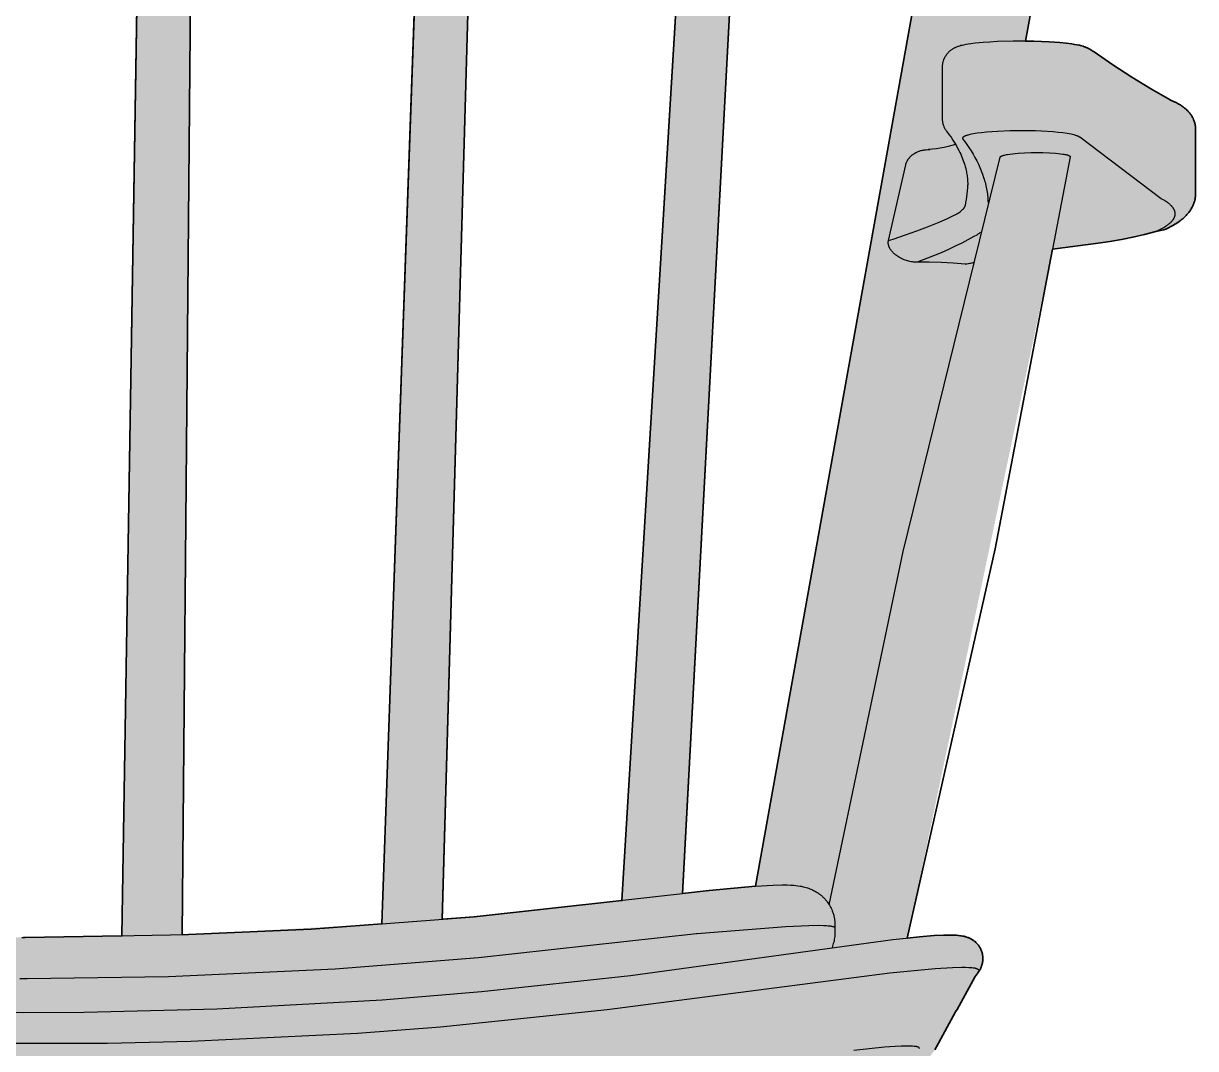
# Model space of a CAD drawing. Header units: millimetres. Extents: x 0 to 1796, y -889 to 872.
# Drawn here: x 407 to 694.9, y 435.8 to 687.4 of the extents above; entities that cross this region are included whole.
import ezdxf

# ---------------------------------------------------------------- set-up
doc = ezdxf.new("R2010")
doc.units = ezdxf.units.MM
doc.layers.add('Blocks', color=7, linetype='Continuous')
doc.layers.add('Blocks$Fill', color=7, linetype='Continuous', true_color=0xffffff)
doc.layers.add('Blocks$Inner', color=7, linetype='Continuous', lineweight=25, true_color=0x007f00)
doc.layers.add('Blocks$Outline', color=7, linetype='Continuous', lineweight=35, true_color=0xff3f3f)

# ---------------------------------------------------------------- blocks, each defined once
blk = doc.blocks.new('J-Series 42 Dining Chair Front')
at = {"layer": 'Blocks$Fill'}
h = blk.add_hatch(color=256, dxfattribs=at)
h.paths.add_polyline_path([(160.93, 683.06), (155.11, 682.9), (152.51, 682.73), (150.96, 682.58), (149.54, 682.4), (148.89, 682.3), (148.28, 682.19), (147.68, 682.07), (147.39, 682), (147.09, 681.92), (146.79, 681.83), (146.49, 681.73), (146.33, 681.68), (146.16, 681.62), (145.99, 681.55), (145.82, 681.47), (145.63, 681.38), (145.42, 681.28), (145.32, 681.22), (145.21, 681.16), (144.38, 680.66), (144.06, 680.45), (134.77, 674.23), (130, 671.32), (125.39, 668.67), (125.31, 668.64), (124.74, 668.4), (124.19, 668.14), (123.92, 668.01), (123.66, 667.87), (123.39, 667.73), (123.13, 667.58), (122.87, 667.42), (122.61, 667.25), (122.41, 667.12), (122.25, 667), (122.09, 666.89), (121.83, 666.68), (121.71, 666.58), (121.58, 666.47), (121.38, 666.29), (121.27, 666.19), (121.17, 666.09), (121.07, 665.98), (120.97, 665.88), (120.85, 665.75), (120.73, 665.61), (120.65, 665.51), (120.57, 665.41), (120.45, 665.25), (120.33, 665.08), (120.21, 664.91), (120.1, 664.73), (119.99, 664.54), (119.88, 664.35), (119.78, 664.15), (119.73, 664.04), (119.69, 663.94), (119.63, 663.79), (119.57, 663.65), (119.51, 663.5), (119.46, 663.34), (119.41, 663.19), (119.37, 663.03), (119.33, 662.87), (119.29, 662.71), (119.26, 662.54), (119.23, 662.37), (119.21, 662.21), (119.19, 662.04), (119.17, 661.88), (119.16, 661.73), (119.16, 661.57), (119.16, 661.42), (119.16, 645.5), (119.17, 645.32), (119.18, 645.16), (119.19, 645.02), (119.2, 644.88), (119.22, 644.73), (119.24, 644.58), (119.27, 644.44), (119.3, 644.29), (119.32, 644.15), (119.38, 643.93), (119.42, 643.76), (119.47, 643.6), (119.51, 643.46), (119.56, 643.33), (119.6, 643.2), (119.65, 643.07), (119.71, 642.93), (119.76, 642.81), (119.82, 642.68), (119.88, 642.54), (119.99, 642.31), (120.11, 642.1), (120.24, 641.87), (120.38, 641.66), (120.52, 641.45), (120.66, 641.25), (120.81, 641.05), (120.96, 640.86), (121.11, 640.68), (121.27, 640.5), (121.42, 640.33), (121.55, 640.2), (121.69, 640.06), (121.87, 639.89), (122.05, 639.72), (122.23, 639.56), (122.42, 639.41), (122.67, 639.2), (122.94, 639), (123.2, 638.8), (123.47, 638.61), (123.66, 638.49), (124.03, 638.25), (124.22, 638.13), (124.6, 637.91), (125.19, 637.58), (125.8, 637.26), (126.44, 636.96), (126.92, 636.74), (128.92, 636.36), (134.54, 634.95), (137.37, 634.37), (140.22, 633.88), (143.09, 633.47), (154.29, 632.03), (189.97, 462.94), (183.36, 463.54), (181.03, 463.65), (179.66, 463.67), (179.03, 463.67), (178.43, 463.65), (177.84, 463.62), (177.46, 463.59), (177.26, 463.57), (176.88, 463.52), (176.68, 463.49), (176.38, 463.44), (176.22, 463.41), (176.06, 463.37), (175.9, 463.34), (175.73, 463.29), (175.55, 463.24), (175.37, 463.18), (175.17, 463.11), (175.01, 463.05), (174.85, 462.99), (174.7, 462.93), (174.55, 462.85), (174.44, 462.8), (174.33, 462.74), (174.21, 462.68), (174.1, 462.61), (173.98, 462.54), (173.86, 462.46), (173.72, 462.36), (173.61, 462.29), (173.53, 462.23), (173.45, 462.16), (173.37, 462.1), (173.22, 461.97), (173.09, 461.85), (172.96, 461.72), (172.86, 461.62), (172.77, 461.51), (172.67, 461.4), (172.58, 461.29), (172.48, 461.17), (172.39, 461.04), (172.3, 460.91), (172.22, 460.78), (172.14, 460.65), (172.06, 460.51), (171.99, 460.38), (171.92, 460.24), (171.86, 460.1), (171.8, 459.96), (171.74, 459.81), (171.69, 459.67), (171.65, 459.55), (171.6, 459.38), (171.56, 459.22), (171.52, 459.05), (171.49, 458.93), (171.47, 458.81), (171.45, 458.69), (171.44, 458.56), (171.42, 458.38), (171.41, 458.2), (171.4, 458.07), (171.4, 457.93), (171.4, 457.8), (171.4, 457.67), (171.41, 457.5), (171.43, 457.34), (171.44, 457.27), (171.45, 457.14), (171.47, 457.02), (171.49, 456.9), (171.52, 456.78), (171.55, 456.64), (171.58, 456.51), (171.61, 456.39), (171.65, 456.28), (171.7, 456.11), (171.75, 455.98), (171.79, 455.87), (171.83, 455.76), (171.88, 455.65), (171.93, 455.54), (172.01, 455.37), (172.09, 455.22), (172.14, 455.11), (172.2, 455.01), (172.29, 454.86), (172.37, 454.73), (172.45, 454.61), (172.62, 454.37), (172.71, 454.23), (172.78, 454.14), (173.26, 453.53), (177.71, 445.41), (178.1, 444.8), (182.81, 436.23), (183.22, 435.51), (183.43, 435.16), (183.55, 434.98), (183.61, 434.9), (198.06, 415.72), (198.16, 415.59), (198.27, 415.47), (198.38, 415.35), (198.49, 415.23), (198.61, 415.12), (198.73, 415.01), (198.85, 414.91), (198.98, 414.81), (199.11, 414.72), (199.24, 414.63), (199.38, 414.54), (199.78, 414.31), (200.08, 414.15), (200.4, 413.99), (200.75, 413.83), (201.13, 413.66), (201.53, 413.48), (202.42, 413.13), (203.41, 412.76), (204.5, 412.38), (206.95, 411.58), (212, 410.12), (157.11, 0), (216.31, 0), (235.21, 147.46), (407.02, 144.7), (578.83, 147.46), (597.73, 0), (656.94, 0), (631.07, 215.73), (602.04, 410.12), (609.54, 412.38), (610.63, 412.76), (611.62, 413.13), (612.51, 413.48), (612.92, 413.66), (613.3, 413.83), (613.65, 413.99), (613.97, 414.15), (614.26, 414.31), (614.66, 414.54), (614.8, 414.63), (614.93, 414.72), (615.06, 414.81), (615.19, 414.91), (615.32, 415.01), (615.44, 415.12), (615.55, 415.23), (615.67, 415.35), (615.78, 415.47), (615.88, 415.59), (615.98, 415.72), (630.36, 434.81), (630.49, 434.98), (630.61, 435.16), (630.82, 435.51), (631.24, 436.23), (635.94, 444.8), (636.33, 445.41), (640.78, 453.53), (641.33, 454.23), (641.39, 454.33), (641.42, 454.37), (641.59, 454.61), (641.67, 454.73), (641.75, 454.86), (641.84, 455.01), (641.9, 455.11), (641.96, 455.22), (642.04, 455.37), (642.12, 455.54), (642.16, 455.65), (642.21, 455.76), (642.25, 455.87), (642.3, 455.98), (642.34, 456.11), (642.4, 456.28), (642.43, 456.39), (642.46, 456.51), (642.49, 456.64), (642.53, 456.78), (642.55, 456.9), (642.57, 457.02), (642.59, 457.14), (642.61, 457.27), (642.61, 457.34), (642.63, 457.5), (642.64, 457.67), (642.64, 457.8), (642.64, 457.93), (642.64, 458.07), (642.64, 458.2), (642.62, 458.38), (642.61, 458.56), (642.59, 458.69), (642.57, 458.81), (642.55, 458.93), (642.52, 459.05), (642.49, 459.22), (642.44, 459.38), (642.39, 459.55), (642.35, 459.67), (642.3, 459.81), (642.25, 459.96), (642.19, 460.1), (642.12, 460.24), (642.05, 460.38), (641.98, 460.51), (641.91, 460.65), (641.83, 460.78), (641.74, 460.91), (641.65, 461.04), (641.56, 461.17), (641.47, 461.29), (641.37, 461.4), (641.28, 461.51), (641.18, 461.62), (641.08, 461.72), (640.95, 461.85), (640.82, 461.97), (640.67, 462.1), (640.59, 462.16), (640.51, 462.23), (640.43, 462.29), (640.32, 462.36), (640.19, 462.46), (640.07, 462.54), (639.95, 462.61), (639.83, 462.68), (639.72, 462.74), (639.6, 462.8), (639.49, 462.85), (639.34, 462.93), (639.19, 462.99), (639.03, 463.05), (638.88, 463.11), (638.67, 463.18), (638.49, 463.24), (638.31, 463.29), (638.14, 463.34), (637.98, 463.37), (637.82, 463.41), (637.67, 463.44), (637.36, 463.49), (637.16, 463.52), (636.78, 463.57), (636.59, 463.59), (636.2, 463.62), (635.62, 463.65), (635.01, 463.67), (634.38, 463.67), (633.01, 463.65), (630.68, 463.54), (627.07, 463.25), (624.07, 462.94), (659.75, 632.03), (673.82, 633.88), (676.67, 634.37), (679.51, 634.95), (682.32, 635.61), (685.12, 636.36), (687.13, 636.74), (687.61, 636.96), (688.24, 637.26), (688.85, 637.58), (689.44, 637.91), (689.83, 638.13), (690.02, 638.25), (690.39, 638.49), (690.57, 638.61), (690.84, 638.8), (691.11, 639), (691.37, 639.2), (691.63, 639.41), (691.81, 639.56), (691.99, 639.72), (692.18, 639.89), (692.35, 640.06), (692.49, 640.2), (692.62, 640.33), (692.78, 640.5), (692.93, 640.68), (693.09, 640.86), (693.24, 641.05), (693.38, 641.25), (693.53, 641.45), (693.67, 641.66), (693.8, 641.87), (693.93, 642.1), (694.05, 642.31), (694.16, 642.54), (694.23, 642.68), (694.28, 642.81), (694.33, 642.93), (694.39, 643.07), (694.44, 643.2), (694.49, 643.33), (694.53, 643.46), (694.57, 643.6), (694.62, 643.76), (694.67, 643.93), (694.72, 644.15), (694.75, 644.29), (694.78, 644.44), (694.8, 644.58), (694.82, 644.73), (694.84, 644.88), (694.86, 645.02), (694.87, 645.16), (694.88, 645.32), (694.88, 645.5), (694.89, 645.68), (694.88, 661.57), (694.88, 661.73), (694.87, 661.88), (694.86, 662.04), (694.84, 662.21), (694.81, 662.37), (694.78, 662.54), (694.75, 662.71), (694.71, 662.87), (694.67, 663.03), (694.63, 663.19), (694.58, 663.34), (694.53, 663.5), (694.47, 663.65), (694.42, 663.79), (694.36, 663.94), (694.31, 664.04), (694.26, 664.15), (694.16, 664.35), (694.05, 664.54), (693.94, 664.73), (693.83, 664.91), (693.71, 665.08), (693.6, 665.25), (693.47, 665.41), (693.39, 665.51), (693.31, 665.61), (693.19, 665.75), (693.07, 665.88), (692.97, 665.98), (692.87, 666.09), (692.77, 666.19), (692.67, 666.29), (692.46, 666.47), (692.34, 666.58), (692.21, 666.68), (691.95, 666.89), (691.79, 667), (691.63, 667.12), (691.43, 667.25), (691.18, 667.42), (690.91, 667.58), (690.65, 667.73), (690.39, 667.87), (690.12, 668.01), (689.85, 668.14), (689.3, 668.4), (688.74, 668.64), (688.65, 668.67), (684.05, 671.32), (679.27, 674.23), (674.59, 677.28), (669.67, 680.66), (668.91, 681.11), (668.73, 681.22), (668.62, 681.28), (668.42, 681.38), (668.23, 681.47), (668.05, 681.55), (667.88, 681.62), (667.72, 681.68), (667.56, 681.73), (667.25, 681.83), (666.95, 681.92), (666.66, 682), (666.36, 682.07), (665.77, 682.19), (665.15, 682.3), (664.5, 682.4), (663.09, 682.58), (661.53, 682.73), (658.93, 682.9), (655.13, 683.05), (653.11, 683.06), (669.48, 772.15), (685.77, 864.48), (685.79, 864.64), (685.79, 864.67), (685.79, 864.69), (685.79, 864.71), (685.78, 864.73), (685.78, 864.76), (685.78, 864.78), (685.78, 864.8), (685.77, 864.83), (685.77, 864.85), (685.76, 864.87), (685.76, 864.9), (685.75, 864.92), (685.74, 864.95), (685.74, 864.97), (685.73, 864.99), (685.72, 865.02), (685.71, 865.04), (685.7, 865.07), (685.69, 865.09), (685.68, 865.11), (685.66, 865.16), (685.63, 865.21), (685.61, 865.26), (685.58, 865.31), (685.55, 865.36), (685.51, 865.41), (685.48, 865.46), (685.44, 865.51), (685.4, 865.56), (685.36, 865.61), (685.31, 865.66), (685.27, 865.72), (685.22, 865.77), (685.17, 865.82), (685.12, 865.87), (685.06, 865.92), (684.95, 866.03), (684.83, 866.13), (684.7, 866.24), (684.56, 866.34), (684.41, 866.45), (684.26, 866.56), (684.1, 866.66), (683.85, 866.82), (683.59, 866.97), (683.59, 866.97), (683.29, 867.14), (681.58, 868.04), (680.55, 868.53), (679.5, 868.98), (678.44, 869.4), (677.36, 869.78), (676.28, 870.13), (675.18, 870.45), (674.07, 870.72), (672.96, 870.96), (671.84, 871.17), (670.67, 871.34), (669.5, 871.47), (668.33, 871.57), (667.15, 871.62), (665.97, 871.63), (664.8, 871.61), (663.62, 871.54), (662.45, 871.44), (661.28, 871.3), (660.12, 871.11), (659.86, 871.07), (659.61, 871.01), (659.42, 870.97), (659.23, 870.92), (659.06, 870.87), (658.89, 870.82), (658.72, 870.77), (658.57, 870.71), (658.42, 870.65), (658.29, 870.59), (658.22, 870.56), (658.16, 870.53), (658.09, 870.5), (658.03, 870.47), (657.98, 870.43), (657.92, 870.4), (657.87, 870.37), (657.81, 870.33), (657.76, 870.3), (657.72, 870.26), (657.67, 870.22), (657.63, 870.19), (657.59, 870.15), (657.55, 870.11), (657.51, 870.07), (657.49, 870.05), (657.47, 870.03), (657.45, 870), (657.42, 869.97), (657.4, 869.94), (657.38, 869.91), (657.36, 869.88), (657.34, 869.85), (657.32, 869.82), (657.3, 869.79), (657.3, 869.77), (657.29, 869.76), (657.28, 869.74), (657.27, 869.72), (657.27, 869.71), (657.26, 869.69), (657.26, 869.67), (657.25, 869.66), (657.24, 869.64), (657.24, 869.62), (657.23, 869.61), (657.23, 869.59), (657.23, 869.58), (657.22, 869.56), (657.22, 869.54), (654.67, 855.08), (610.7, 845.03), (585.83, 840.48), (560.42, 836.58), (531.36, 832.95), (508.77, 830.69), (482.89, 828.7), (457.21, 827.31), (432.16, 826.51), (407.02, 826.24), (407.02, 826.24), (407.02, 826.24), (356.83, 827.31), (331.15, 828.7), (305.27, 830.69), (282.68, 832.95), (253.62, 836.58), (228.21, 840.48), (203.34, 845.03), (179.21, 850.2), (159.38, 855.08), (156.82, 869.56), (156.82, 869.58), (156.81, 869.59), (156.81, 869.61), (156.8, 869.62), (156.8, 869.64), (156.79, 869.66), (156.79, 869.67), (156.78, 869.69), (156.78, 869.71), (156.77, 869.72), (156.76, 869.74), (156.75, 869.76), (156.75, 869.77), (156.74, 869.79), (156.72, 869.82), (156.7, 869.85), (156.69, 869.88), (156.66, 869.91), (156.64, 869.94), (156.62, 869.97), (156.6, 870), (156.57, 870.03), (156.55, 870.05), (156.53, 870.07), (156.5, 870.11), (156.46, 870.15), (156.42, 870.19), (156.37, 870.22), (156.33, 870.26), (156.28, 870.3), (156.23, 870.33), (156.18, 870.37), (156.12, 870.4), (156.07, 870.43), (156.01, 870.47), (155.95, 870.5), (155.89, 870.53), (155.82, 870.56), (155.76, 870.59), (155.62, 870.65), (155.47, 870.71), (155.32, 870.77), (155.16, 870.82), (154.99, 870.87), (154.81, 870.92), (154.62, 870.97), (154.43, 871.01), (154.18, 871.07), (153.92, 871.11), (152.76, 871.3), (151.59, 871.44), (150.42, 871.54), (149.24, 871.61), (148.07, 871.63), (146.89, 871.62), (145.71, 871.57), (144.54, 871.47), (143.37, 871.34), (142.21, 871.17), (141.08, 870.96), (139.97, 870.72), (138.86, 870.45), (137.76, 870.13), (136.68, 869.78), (135.6, 869.4), (134.54, 868.98), (133.5, 868.53), (132.46, 868.04), (131.45, 867.52), (130.76, 867.14), (130.45, 866.97), (129.94, 866.66), (129.78, 866.56), (129.63, 866.45), (129.48, 866.34), (129.34, 866.24), (129.21, 866.13), (129.09, 866.03), (128.98, 865.92), (128.92, 865.87), (128.87, 865.82), (128.82, 865.77), (128.77, 865.72), (128.73, 865.66), (128.68, 865.61), (128.64, 865.56), (128.6, 865.51), (128.57, 865.46), (128.53, 865.41), (128.5, 865.36), (128.46, 865.31), (128.44, 865.26), (128.41, 865.21), (128.38, 865.16), (128.36, 865.11), (128.35, 865.09), (128.34, 865.07), (128.33, 865.04), (128.32, 865.02), (128.31, 864.99), (128.31, 864.97), (128.3, 864.95), (128.29, 864.92), (128.29, 864.9), (128.28, 864.87), (128.28, 864.85), (128.27, 864.83), (128.27, 864.8), (128.26, 864.78), (128.26, 864.76), (128.26, 864.73), (128.26, 864.71), (128.26, 864.69), (128.25, 864.67), (128.25, 864.64), (128.27, 864.48), (144.57, 772.15)], flags=0)
h.paths.add_polyline_path([(407.02, 389.46), (456.19, 390.58), (488.9, 392.83), (521.52, 396.19), (554.03, 400.67), (576.87, 164.71), (407.02, 167.39), (237.18, 164.71), (260.01, 400.67), (325.14, 392.83), (357.85, 390.58), (390.62, 389.46)], flags=0)
h.paths.add_polyline_path([(585.81, 790.9), (625.64, 798.34), (645.44, 802.78), (586.77, 475.66), (568.9, 473.86)], flags=0)
h.paths.add_polyline_path([(518.78, 782.27), (573.2, 788.92), (554.01, 472.19), (517.68, 468.12), (509.89, 467.54)], flags=0)
h.paths.add_polyline_path([(448.78, 777.71), (506.22, 781.13), (495.04, 466.44), (447.57, 463.77), (446.03, 463.75)], flags=0)
h.paths.add_polyline_path([(377.79, 777.34), (407.02, 776.98), (436.26, 777.34), (431.2, 463.5), (407.02, 463.11), (382.84, 463.5)], flags=0)
h.paths.add_polyline_path([(365.26, 777.71), (368.01, 463.75), (336.39, 465.14), (319, 466.44), (307.82, 781.13)], flags=0)
h.paths.add_polyline_path([(240.84, 788.92), (295.26, 782.27), (304.15, 467.54), (296.36, 468.12), (260.04, 472.19)], flags=0)
h.paths.add_polyline_path([(227.27, 475.66), (168.61, 802.78), (208.3, 794.37), (228.23, 790.9), (245.14, 473.86)], flags=0)
at = {"layer": 'Blocks$Inner'}
for points in [[(653.11, 683.05), (669.48, 772.15)], [(640.92, 777.19), (586.77, 475.66)], [(553.99, 471.98), (573.29, 790.45)], [(585.81, 790.93), (568.9, 473.83)], [(495.03, 466.28), (506.26, 782.08)], [(518.79, 782.37), (509.89, 467.44)], [(431.2, 463.34), (436.27, 777.88)], [(448.78, 777.98), (446.03, 463.72)], [(685.12, 636.36), (687.13, 636.74), (687.61, 636.96), (688.24, 637.26), (688.85, 637.58), (689.44, 637.91), (689.83, 638.13), (690.02, 638.25), (690.39, 638.49), (690.57, 638.61), (690.84, 638.8), (691.11, 639), (691.37, 639.2), (691.63, 639.41), (691.81, 639.56), (691.99, 639.72), (692.18, 639.89), (692.35, 640.06), (692.49, 640.2), (692.62, 640.33), (692.78, 640.5), (692.93, 640.68), (693.09, 640.86), (693.24, 641.05), (693.38, 641.25), (693.53, 641.45), (693.67, 641.66), (693.8, 641.87), (693.93, 642.1), (694.05, 642.31), (694.16, 642.54), (694.23, 642.68), (694.28, 642.81), (694.33, 642.93), (694.39, 643.07), (694.44, 643.2), (694.49, 643.33), (694.53, 643.46), (694.57, 643.6), (694.62, 643.76), (694.67, 643.93), (694.72, 644.15), (694.75, 644.29), (694.78, 644.44), (694.8, 644.58), (694.82, 644.73), (694.84, 644.88), (694.86, 645.02), (694.87, 645.16), (694.88, 645.32), (694.88, 645.5), (694.89, 645.68), (694.89, 661.42), (694.88, 661.57), (694.88, 661.73), (694.87, 661.88), (694.86, 662.04), (694.84, 662.21), (694.81, 662.37), (694.78, 662.54), (694.75, 662.71), (694.71, 662.87), (694.67, 663.03), (694.63, 663.19), (694.58, 663.34), (694.53, 663.5), (694.47, 663.65), (694.42, 663.79), (694.36, 663.94), (694.31, 664.04), (694.26, 664.15), (694.16, 664.35), (694.05, 664.54), (693.94, 664.73), (693.83, 664.91), (693.71, 665.08), (693.6, 665.25), (693.47, 665.41), (693.39, 665.51), (693.31, 665.61), (693.19, 665.75), (693.07, 665.88), (692.97, 665.98), (692.87, 666.09), (692.77, 666.19), (692.67, 666.29), (692.46, 666.47), (692.34, 666.58), (692.21, 666.68), (691.95, 666.89), (691.79, 667), (691.63, 667.12), (691.43, 667.25), (691.18, 667.42), (690.91, 667.58), (690.65, 667.73), (690.39, 667.87), (690.12, 668.01), (689.85, 668.14), (689.3, 668.4), (688.74, 668.64), (688.65, 668.67), (684.05, 671.32), (679.27, 674.23), (674.59, 677.28), (669.98, 680.45), (669.67, 680.66), (668.91, 681.11), (668.84, 681.16), (668.73, 681.22), (668.62, 681.28), (668.42, 681.38), (668.23, 681.47), (668.05, 681.55), (667.88, 681.62), (667.72, 681.68), (667.56, 681.73), (667.25, 681.83), (666.95, 681.92), (666.66, 682), (666.36, 682.07), (665.77, 682.19), (665.15, 682.3), (664.5, 682.4), (663.09, 682.58), (661.53, 682.73), (658.93, 682.9), (655.13, 683.05), (650.11, 683.08), (646.22, 682.97), (644.39, 682.88), (642.69, 682.77), (640.77, 682.59), (639.72, 682.46), (639.07, 682.36), (638.45, 682.25), (637.86, 682.13), (637.56, 682.06), (637.27, 681.99), (636.97, 681.9), (636.65, 681.8), (636.49, 681.75), (636.33, 681.68), (636.15, 681.61), (635.97, 681.54), (635.84, 681.48), (635.71, 681.41), (635.58, 681.34), (635.43, 681.26), (635.28, 681.18), (635.12, 681.08), (634.96, 680.97), (634.8, 680.86), (634.69, 680.78), (634.58, 680.69), (634.49, 680.61), (634.4, 680.53), (634.31, 680.44), (634.21, 680.36), (634.09, 680.23), (633.96, 680.09), (633.85, 679.96), (633.73, 679.81), (633.62, 679.67), (633.57, 679.59), (633.52, 679.51), (633.46, 679.43), (633.41, 679.34), (633.32, 679.19), (633.25, 679.07), (633.19, 678.95), (633.14, 678.86), (633.1, 678.76), (633.06, 678.66), (633.01, 678.56), (632.96, 678.42), (632.91, 678.28), (632.87, 678.15), (632.84, 678.03), (632.8, 677.9), (632.77, 677.77), (632.74, 677.63), (632.72, 677.5), (632.7, 677.36), (632.68, 677.22), (632.66, 677.08), (632.65, 676.93), (632.65, 676.79), (632.65, 676.64), (632.65, 664.21)], [(632.65, 664.21), (632.65, 664.03), (632.66, 663.84), (632.67, 663.66), (632.7, 663.48), (632.73, 663.3), (632.76, 663.12), (632.8, 662.94), (632.85, 662.76), (632.9, 662.59), (632.96, 662.42), (633.03, 662.24), (633.1, 662.08), (633.17, 661.91), (633.26, 661.75), (633.34, 661.59), (633.44, 661.43), (633.54, 661.28), (633.64, 661.13), (633.75, 660.98), (634.33, 660.2), (634.83, 659.49), (635.3, 658.78), (635.75, 658.08), (636.16, 657.38), (636.54, 656.69), (636.77, 656.23), (637, 655.78), (637.21, 655.33), (637.4, 654.88), (637.59, 654.43), (637.76, 653.99), (637.92, 653.55), (638.07, 653.11), (638.2, 652.67), (638.3, 652.31), (638.44, 651.8), (638.54, 651.37), (638.6, 651.05), (638.66, 650.73), (638.72, 650.41), (638.77, 650.1), (638.81, 649.78), (638.85, 649.46), (638.88, 649.14), (638.91, 648.62), (638.93, 648.2), (638.93, 647.77), (638.93, 647.8)], [(659.75, 632.03), (670.95, 633.47), (673.82, 633.88), (676.67, 634.37), (679.51, 634.95), (682.32, 635.61), (685.12, 636.36), (685.65, 636.6), (686.15, 636.85), (686.62, 637.1), (687.06, 637.35), (687.26, 637.47), (687.46, 637.59), (687.66, 637.72), (687.84, 637.84), (688.01, 637.97), (688.18, 638.09), (688.34, 638.22), (688.5, 638.35), (688.64, 638.47), (688.78, 638.6), (688.91, 638.72), (689.03, 638.85), (689.08, 638.91), (689.14, 638.98), (689.19, 639.04), (689.24, 639.1), (689.29, 639.17), (689.34, 639.23), (689.39, 639.3), (689.43, 639.36), (689.47, 639.42), (689.51, 639.49), (689.55, 639.55), (689.59, 639.61), (689.62, 639.68), (689.65, 639.74), (689.68, 639.8), (689.71, 639.87), (689.73, 639.93), (689.76, 639.99), (689.78, 640.06), (689.8, 640.12), (689.82, 640.18), (689.83, 640.25), (689.85, 640.31), (689.86, 640.37), (689.87, 640.44), (689.87, 640.5), (689.88, 640.57), (689.88, 640.63), (689.89, 640.69), (689.89, 640.76), (689.88, 640.82), (689.88, 640.88), (689.87, 640.95), (689.86, 641.01), (689.85, 641.07), (689.84, 641.14), (689.83, 641.2), (689.81, 641.27), (689.79, 641.33), (689.77, 641.39), (689.75, 641.46), (689.73, 641.52), (689.7, 641.58), (689.67, 641.65), (689.64, 641.71), (689.61, 641.78), (689.58, 641.84), (689.54, 641.9), (689.5, 641.97), (689.46, 642.03), (689.42, 642.09), (689.38, 642.16), (689.33, 642.22), (689.28, 642.28), (689.23, 642.35), (689.18, 642.41), (689.13, 642.47), (689.07, 642.54), (688.95, 642.66), (688.83, 642.79), (688.69, 642.91), (688.55, 643.04), (688.4, 643.17), (688.25, 643.29), (688.08, 643.42), (687.91, 643.54), (687.73, 643.67), (687.54, 643.79), (687.35, 643.92), (687.14, 644.04), (686.93, 644.17), (686.48, 644.41), (666.43, 659.49), (666.33, 659.56), (666.29, 659.59), (666.26, 659.61), (666.22, 659.64), (666.18, 659.66), (666.13, 659.68), (666.08, 659.71), (666.04, 659.73), (665.98, 659.76), (665.93, 659.78), (665.81, 659.83), (665.68, 659.87), (665.55, 659.92), (665.4, 659.97), (665.24, 660.01), (665.07, 660.06), (664.7, 660.15), (664.3, 660.24), (663.85, 660.32), (663.38, 660.4), (662.33, 660.55), (661.16, 660.69), (659.88, 660.8), (657.06, 660.98), (655.54, 661.04), (652.43, 661.1), (649.29, 661.06), (646.28, 660.94), (644.88, 660.85), (643.56, 660.74), (642.34, 660.61), (641.24, 660.47), (640.73, 660.39), (640.26, 660.31), (639.83, 660.23), (639.43, 660.14), (639.07, 660.05), (638.9, 660), (638.75, 659.96), (638.6, 659.91), (638.46, 659.86), (638.34, 659.82), (638.22, 659.77), (638.17, 659.74), (638.12, 659.72), (638.07, 659.69), (638.02, 659.67), (637.98, 659.64), (637.94, 659.62), (637.9, 659.59), (637.88, 659.58), (637.86, 659.57), (637.85, 659.56), (637.83, 659.55), (637.82, 659.53), (637.8, 659.52), (637.79, 659.51), (637.77, 659.5), (637.76, 659.48), (637.75, 659.47), (637.74, 659.46), (637.73, 659.45), (637.72, 659.43), (637.71, 659.42), (637.7, 659.41), (637.7, 659.41), (637.69, 659.4), (637.69, 659.4), (637.69, 659.39), (637.68, 659.38), (637.68, 659.38), (637.68, 659.37), (637.67, 659.36), (637.67, 659.36), (637.67, 659.35), (637.66, 659.35), (637.66, 659.34), (637.66, 659.33), (637.66, 659.33), (637.66, 659.32), (637.65, 659.31), (637.65, 659.31), (637.65, 659.3), (637.65, 659.3), (637.65, 659.29), (637.65, 659.28), (637.65, 659.28), (637.65, 659.27), (637.65, 659.26), (637.65, 659.26), (637.65, 659.25), (637.65, 659.24), (637.65, 659.24), (637.65, 659.23), (637.65, 659.23), (637.65, 659.22), (637.65, 659.21), (637.65, 659.21), (637.65, 659.2), (637.65, 659.19), (637.65, 659.19), (637.65, 659.18), (637.66, 659.18), (637.66, 659.17), (637.66, 659.16), (637.66, 659.16), (637.67, 659.15), (637.67, 659.14), (637.67, 659.14), (637.68, 659.13), (637.68, 659.13), (637.68, 659.12), (637.69, 659.11), (637.7, 659.09), (637.71, 659.08), (637.71, 659.07), (637.73, 659.04), (638.1, 658.56), (638.68, 657.75), (639.24, 656.95), (639.76, 656.14), (640.25, 655.33), (640.71, 654.52), (641.14, 653.71), (641.54, 652.9), (641.91, 652.09), (642.25, 651.28), (642.56, 650.47), (642.83, 649.65), (642.96, 649.25), (643.08, 648.84), (643.19, 648.44), (643.29, 648.03), (643.39, 647.63), (643.48, 647.22), (643.56, 646.81), (643.63, 646.41), (643.69, 646), (643.75, 645.6), (643.8, 645.19), (643.84, 644.79), (643.9, 644.04), (643.93, 643.3)], [(642.08, 636.14), (641.92, 636.02), (641.75, 635.9), (641.6, 635.8), (641.45, 635.7), (641.13, 635.5), (640.44, 635.11), (638.99, 634.32), (637.47, 633.53), (635.87, 632.74), (634.18, 631.95), (632.4, 631.17), (630.54, 630.38), (626.54, 628.82), (626.23, 628.83), (625.93, 628.84), (625.63, 628.87), (625.33, 628.91), (625.03, 628.95), (624.74, 629.01), (624.44, 629.08), (624.15, 629.15), (623.86, 629.24), (623.58, 629.34), (623.3, 629.45), (623.02, 629.56), (622.75, 629.69), (622.48, 629.83), (622.21, 629.97), (621.95, 630.13), (621.7, 630.29), (621.45, 630.46), (621.34, 630.55), (621.23, 630.63), (621.12, 630.72), (621.02, 630.81), (620.92, 630.89), (620.82, 630.98), (620.73, 631.07), (620.63, 631.16), (620.54, 631.26), (620.45, 631.35), (620.37, 631.45), (620.28, 631.54), (620.2, 631.64), (620.13, 631.75), (620.05, 631.85), (619.98, 631.95), (619.91, 632.06), (619.84, 632.17), (619.78, 632.29), (619.75, 632.35), (619.72, 632.41), (619.69, 632.47), (619.66, 632.53), (619.63, 632.59), (619.61, 632.65), (619.58, 632.72), (619.56, 632.78), (619.54, 632.85), (619.52, 632.91), (619.5, 632.98), (619.48, 633.05), (619.47, 633.12), (619.45, 633.19), (619.44, 633.27), (619.43, 633.34), (619.42, 633.42), (619.42, 633.49), (619.42, 633.57), (619.42, 633.65), (619.42, 633.74), (619.42, 633.82), (619.43, 633.9), (619.44, 633.99), (619.45, 634.07), (619.47, 634.16), (623.7, 652.74), (623.73, 652.85), (623.76, 652.96), (623.79, 653.07), (623.83, 653.18), (623.87, 653.29), (623.92, 653.4), (623.97, 653.5), (624.02, 653.61), (624.08, 653.71), (624.13, 653.81), (624.19, 653.91), (624.26, 654.01), (624.32, 654.1), (624.39, 654.2), (624.46, 654.29), (624.53, 654.37), (624.6, 654.46), (624.67, 654.55), (624.75, 654.63), (624.83, 654.71), (624.91, 654.79), (624.99, 654.86), (625.07, 654.94), (625.15, 655.01), (625.23, 655.08), (625.32, 655.15), (625.4, 655.21), (625.49, 655.28), (625.58, 655.34), (625.67, 655.4), (625.76, 655.46), (625.85, 655.52), (625.94, 655.58), (626.03, 655.63), (626.13, 655.68), (626.22, 655.73), (626.32, 655.78), (626.41, 655.83), (626.6, 655.92), (626.8, 656), (627, 656.08), (627.2, 656.14), (627.4, 656.21), (627.61, 656.26), (627.82, 656.31), (628.03, 656.35), (628.24, 656.39), (628.36, 656.4), (628.47, 656.42), (628.59, 656.43), (628.7, 656.44), (629.23, 656.48), (629.31, 656.49), (629.66, 656.5), (629.11, 656.45)], [(635.96, 657.72), (635.03, 657.45), (634.09, 657.21), (633.15, 657), (632.19, 656.82), (631.24, 656.68), (630.27, 656.57), (629.31, 656.49)], [(604.9, 471.13), (623.11, 557.79), (646.88, 654.61), (646.89, 654.61), (646.89, 654.62), (646.89, 654.62), (646.89, 654.63), (646.89, 654.63), (646.89, 654.63), (646.89, 654.64), (646.9, 654.64), (646.9, 654.65), (646.9, 654.65), (646.9, 654.65), (646.9, 654.66), (646.91, 654.66), (646.91, 654.66), (646.91, 654.67), (646.92, 654.68), (646.92, 654.68), (646.93, 654.69), (646.93, 654.7), (646.94, 654.71), (646.95, 654.71), (646.95, 654.72), (646.96, 654.73), (646.97, 654.73), (646.98, 654.74), (646.99, 654.75), (646.99, 654.76), (647, 654.76), (647.01, 654.77), (647.03, 654.78), (647.05, 654.8), (647.08, 654.81), (647.1, 654.83), (647.13, 654.84), (647.15, 654.85), (647.18, 654.87), (647.21, 654.88), (647.24, 654.9), (647.3, 654.92), (647.37, 654.95), (647.45, 654.98), (647.53, 655), (647.61, 655.03), (647.8, 655.08), (648, 655.14), (648.22, 655.19), (648.46, 655.23), (648.72, 655.28), (649.28, 655.37), (649.91, 655.45), (650.57, 655.52), (651.29, 655.59), (652.84, 655.69), (654.51, 655.75), (655.99, 655.77), (657.38, 655.76), (658.99, 655.7), (660.47, 655.6), (661.14, 655.54), (661.75, 655.47), (662.32, 655.39), (662.57, 655.34), (662.81, 655.3), (663.02, 655.25), (663.22, 655.2), (663.4, 655.15), (663.48, 655.13), (663.56, 655.1), (663.63, 655.08), (663.69, 655.05), (663.75, 655.03), (663.78, 655.01), (663.81, 655), (663.84, 654.99), (663.86, 654.98), (663.89, 654.96), (663.91, 654.95), (663.93, 654.94), (663.95, 654.92), (663.97, 654.91), (663.98, 654.9), (663.98, 654.9), (663.99, 654.89), (664, 654.88), (664.01, 654.88), (664.01, 654.87), (664.02, 654.86), (664.03, 654.86), (664.03, 654.85), (664.04, 654.85), (664.04, 654.84), (664.05, 654.83), (664.05, 654.83), (664.06, 654.82), (664.06, 654.81), (664.06, 654.81), (664.07, 654.8), (664.07, 654.8), (664.07, 654.79), (664.08, 654.79), (664.08, 654.79), (664.08, 654.78), (664.08, 654.78), (664.08, 654.78), (664.08, 654.77), (664.08, 654.77), (664.08, 654.77), (664.08, 654.76), (664.09, 654.76), (664.09, 654.76), (664.09, 654.75), (664.09, 654.75), (664.09, 654.75), (664.09, 654.74), (664.09, 654.74), (664.09, 654.74), (664.09, 654.74), (664.09, 654.73), (664.09, 654.73), (664.09, 654.73), (664.09, 654.72), (664.09, 654.72), (664.09, 654.72), (664.09, 654.71), (664.09, 654.71), (664.09, 654.71), (664.09, 654.7), (664.09, 654.7), (664.09, 654.7), (664.09, 654.69), (645.67, 558.5), (624.07, 462.94)], [(619.47, 634.16), (620.59, 634.5), (623.61, 635.52), (626.43, 636.53), (629.06, 637.53), (631.51, 638.52), (633.8, 639.51), (635.91, 640.51), (636.04, 640.57), (636.17, 640.64), (636.29, 640.71), (636.41, 640.78), (636.64, 640.93), (636.86, 641.07), (637.07, 641.22), (637.16, 641.29), (637.26, 641.37), (637.35, 641.44), (637.44, 641.52), (637.52, 641.59), (637.6, 641.66), (637.67, 641.73), (637.74, 641.81), (637.81, 641.88), (637.88, 641.95), (637.94, 642.02), (637.99, 642.09), (638.05, 642.16), (638.09, 642.23), (638.12, 642.27), (638.14, 642.3), (638.16, 642.34), (638.18, 642.37), (638.2, 642.41), (638.22, 642.44), (638.24, 642.47), (638.25, 642.51), (638.27, 642.54), (638.28, 642.58), (638.3, 642.61), (638.31, 642.65), (638.32, 642.68), (638.33, 642.72), (638.34, 642.75), (638.35, 642.79), (638.5, 643.49), (638.64, 644.2), (638.74, 644.91), (638.83, 645.62), (638.89, 646.34), (638.92, 647.05), (638.93, 647.77), (638.93, 647.84)], [(640.52, 628.7), (639.14, 628.41), (638.27, 628.38), (635.34, 628.63), (632.41, 628.79), (629.47, 628.85), (626.54, 628.82)], [(638.27, 628.38), (640.56, 628.85)], [(406.61, 463.1), (407.02, 463.11), (407.43, 463.1), (447.57, 463.77), (477.65, 465.14), (517.68, 468.12), (575.46, 474.59), (586.77, 475.66), (591.18, 475.93), (593.33, 475.98), (594.56, 475.97), (595.52, 475.94), (596.23, 475.89), (596.72, 475.84), (597.21, 475.78), (597.74, 475.7), (598.01, 475.65), (598.3, 475.59), (598.55, 475.54), (598.91, 475.45), (599.25, 475.35), (599.6, 475.24), (599.79, 475.18), (599.98, 475.11), (600.18, 475.03), (600.39, 474.94), (600.61, 474.85), (600.83, 474.75), (601.07, 474.63), (601.31, 474.5), (601.57, 474.36), (601.7, 474.28), (601.97, 474.11), (602.25, 473.92), (602.39, 473.82), (602.54, 473.71), (602.69, 473.6), (602.84, 473.48), (602.98, 473.36), (603.15, 473.21), (603.29, 473.08), (603.43, 472.95), (603.57, 472.81), (603.73, 472.65), (603.88, 472.49), (604.02, 472.32), (604.17, 472.15), (604.31, 471.98), (604.44, 471.8), (604.57, 471.62), (604.7, 471.44), (604.83, 471.25), (604.95, 471.05), (605.07, 470.85), (605.18, 470.65), (605.25, 470.52), (605.39, 470.24), (605.45, 470.11), (605.54, 469.92), (605.66, 469.61), (605.74, 469.4), (605.82, 469.18), (605.89, 468.96), (605.93, 468.82), (606.01, 468.53), (606.07, 468.32), (606.11, 468.11), (606.15, 467.91), (606.19, 467.71), (606.22, 467.52), (606.25, 467.32), (606.27, 467.13), (606.29, 466.94), (606.3, 466.76), (606.31, 466.58), (606.32, 466.36), (606.32, 466.14), (606.32, 464.41), (606.31, 464.06), (606.29, 463.7), (606.26, 463.35), (606.21, 463), (606.16, 462.65), (606.09, 462.31), (606.01, 461.96), (605.92, 461.62), (605.82, 461.28), (605.82, 461.29), (605.63, 460.64)], [(392.09, 444.73), (407.02, 444.69), (421.95, 444.73), (454.48, 445.55), (495.14, 447.79), (519.53, 449.8), (556.09, 453.75), (620.54, 462.57), (627.07, 463.25), (630.68, 463.54), (633.01, 463.65), (634.38, 463.67), (635.01, 463.67), (635.62, 463.65), (636.2, 463.62), (636.59, 463.59), (636.78, 463.57), (637.16, 463.52), (637.36, 463.49), (637.67, 463.44), (637.82, 463.41), (637.98, 463.37), (638.14, 463.34), (638.31, 463.29), (638.49, 463.24), (638.67, 463.18), (638.88, 463.11), (639.03, 463.05), (639.19, 462.99), (639.34, 462.93), (639.49, 462.85), (639.6, 462.8), (639.72, 462.74), (639.83, 462.68), (639.95, 462.61), (640.07, 462.54), (640.19, 462.46), (640.32, 462.36), (640.43, 462.29), (640.51, 462.23), (640.59, 462.16), (640.67, 462.1), (640.82, 461.97), (640.95, 461.85), (641.08, 461.72), (641.18, 461.62), (641.28, 461.51), (641.37, 461.4), (641.47, 461.29), (641.56, 461.17), (641.65, 461.04), (641.74, 460.91), (641.83, 460.78), (641.91, 460.65), (641.98, 460.51), (642.05, 460.38), (642.12, 460.24), (642.19, 460.1), (642.25, 459.96), (642.3, 459.81), (642.35, 459.67), (642.39, 459.55), (642.44, 459.38), (642.49, 459.22), (642.52, 459.05), (642.55, 458.93), (642.57, 458.81), (642.59, 458.69), (642.61, 458.56), (642.62, 458.38), (642.64, 458.2), (642.64, 458.07), (642.64, 457.93), (642.64, 457.8), (642.64, 457.67), (642.63, 457.5), (642.61, 457.34), (642.61, 457.27), (642.59, 457.14), (642.57, 457.02), (642.55, 456.9), (642.53, 456.78), (642.49, 456.64), (642.46, 456.51), (642.43, 456.39), (642.4, 456.28), (642.34, 456.11), (642.3, 455.98), (642.25, 455.87), (642.21, 455.76), (642.16, 455.65), (642.12, 455.54), (642.04, 455.37), (641.96, 455.22), (641.9, 455.11), (641.84, 455.01), (641.75, 454.86), (641.67, 454.73), (641.59, 454.61), (641.25, 454.13)], [(406.13, 452.98), (407.02, 452.99), (407.91, 452.98), (442.67, 453.5), (483.54, 455.4), (518.8, 458.15), (572.34, 464.03), (572.47, 464.04), (594.25, 465.8), (599.9, 466.05), (602.19, 466.08), (603.52, 466.05), (604.25, 466.01), (604.67, 465.97), (605.06, 465.93), (605.24, 465.9), (605.41, 465.88), (605.57, 465.85), (605.72, 465.81), (605.86, 465.78), (605.93, 465.76), (606, 465.74), (606.06, 465.72), (606.13, 465.69), (606.2, 465.67), (606.26, 465.64), (606.32, 465.62)], [(386.34, 437.11), (407.02, 437.1), (427.7, 437.11), (448.15, 437.61), (489.03, 439.63), (509.48, 441.18), (550.34, 445.37), (619.79, 454.41), (630.92, 455.48), (635.16, 455.73), (637.44, 455.79), (638.4, 455.78), (639.24, 455.75), (639.61, 455.73), (639.95, 455.7), (640.26, 455.66), (640.4, 455.64), (640.53, 455.62), (640.66, 455.59), (640.78, 455.57), (640.89, 455.54), (640.94, 455.52), (640.99, 455.51), (641.03, 455.49), (641.08, 455.48), (641.12, 455.46), (641.17, 455.45), (641.2, 455.43), (641.24, 455.41), (641.28, 455.39), (641.31, 455.38), (641.34, 455.36), (641.36, 455.35), (641.37, 455.34), (641.39, 455.33), (641.4, 455.32), (641.41, 455.31), (641.43, 455.3), (641.44, 455.29), (641.45, 455.28), (641.46, 455.27), (641.47, 455.26), (641.48, 455.25), (641.49, 455.24), (641.5, 455.23), (641.51, 455.22), (641.52, 455.21), (641.53, 455.2), (641.54, 455.19), (641.55, 455.18), (641.56, 455.17), (641.56, 455.16), (641.57, 455.15), (641.58, 455.14), (641.58, 455.13), (641.59, 455.11), (641.59, 455.1), (641.6, 455.09), (641.6, 455.08), (641.61, 455.07), (641.61, 455.06), (641.61, 455.05), (641.62, 455.04), (641.62, 455.03), (641.62, 455.01), (641.62, 455), (641.63, 454.99), (641.63, 454.98), (641.63, 454.97), (641.63, 454.96), (641.63, 454.94), (641.63, 454.93), (641.63, 454.92), (641.63, 454.91), (641.63, 454.9), (641.63, 454.89), (641.63, 454.87), (641.63, 454.86), (641.63, 454.85), (641.63, 454.84), (641.62, 454.82), (641.62, 454.8), (641.61, 454.78), (641.61, 454.75), (641.6, 454.73), (641.6, 454.71), (641.59, 454.69), (641.58, 454.67), (641.57, 454.64), (641.56, 454.62), (641.55, 454.6), (641.54, 454.58), (641.53, 454.55), (641.51, 454.51), (641.48, 454.46), (641.45, 454.42), (641.42, 454.37), (641.39, 454.33), (641.33, 454.23), (641.26, 454.14), (641.25, 454.13), (640.78, 453.53), (636.33, 445.41), (635.94, 444.8), (631.24, 436.23), (630.82, 435.51)], [(627.07, 435.81), (627.07, 435.82), (627.07, 435.83), (627.06, 435.85), (627.06, 435.86), (627.06, 435.87), (627.06, 435.87), (627.06, 435.88), (627.05, 435.89), (627.05, 435.89), (627.05, 435.9), (627.05, 435.91), (627.05, 435.91), (627.04, 435.92), (627.04, 435.92), (627.04, 435.93), (627.04, 435.94), (627.03, 435.94), (627.03, 435.95), (627.03, 435.96), (627.02, 435.96), (627.02, 435.97), (627.02, 435.97), (627.01, 435.98), (627.01, 435.99), (627, 435.99), (627, 436), (627, 436), (626.99, 436.01), (626.99, 436.01), (626.98, 436.02), (626.98, 436.03), (626.97, 436.03), (626.97, 436.04), (626.96, 436.04), (626.95, 436.05), (626.95, 436.05), (626.94, 436.06), (626.94, 436.07), (626.93, 436.07), (626.92, 436.08), (626.91, 436.09), (626.89, 436.1), (626.88, 436.11), (626.86, 436.12), (626.84, 436.13), (626.82, 436.14), (626.8, 436.15), (626.78, 436.16), (626.76, 436.17), (626.74, 436.18), (626.72, 436.19), (626.69, 436.19), (626.67, 436.2), (626.62, 436.22), (626.56, 436.24), (626.5, 436.25), (626.43, 436.27), (626.36, 436.28), (626.29, 436.29), (626.13, 436.32), (625.95, 436.34), (625.76, 436.35), (625.34, 436.38), (624.87, 436.4), (624.36, 436.41), (623.81, 436.41), (622.55, 436.39), (621.09, 436.31), (618.48, 436.12), (610.95, 435.35)]]:
    blk.add_lwpolyline(points, dxfattribs=at)
at = {"layer": 'Blocks$Outline'}
for points in [[(645.44, 802.78), (640.92, 777.19), (586.77, 475.66)], [(573.2, 788.92), (554.01, 472.19)], [(568.9, 473.86), (585.81, 790.9)], [(506.22, 781.13), (495.04, 466.44)], [(509.89, 467.54), (518.78, 782.27)], [(436.26, 777.34), (431.2, 463.5)], [(446.03, 463.75), (448.78, 777.71)], [(653.11, 683.06), (669.48, 772.15)], [(685.12, 636.36), (687.13, 636.74), (687.61, 636.96), (688.24, 637.26), (688.85, 637.58), (689.44, 637.91), (689.83, 638.13), (690.02, 638.25), (690.39, 638.49), (690.57, 638.61), (690.84, 638.8), (691.11, 639), (691.37, 639.2), (691.63, 639.41), (691.81, 639.56), (691.99, 639.72), (692.18, 639.89), (692.35, 640.06), (692.49, 640.2), (692.62, 640.33), (692.78, 640.5), (692.93, 640.68), (693.09, 640.86), (693.24, 641.05), (693.38, 641.25), (693.53, 641.45), (693.67, 641.66), (693.8, 641.87), (693.93, 642.1), (694.05, 642.31), (694.16, 642.54), (694.23, 642.68), (694.28, 642.81), (694.33, 642.93), (694.39, 643.07), (694.44, 643.2), (694.49, 643.33), (694.53, 643.46), (694.57, 643.6), (694.62, 643.76), (694.67, 643.93), (694.72, 644.15), (694.75, 644.29), (694.78, 644.44), (694.8, 644.58), (694.82, 644.73), (694.84, 644.88), (694.86, 645.02), (694.87, 645.16), (694.88, 645.32), (694.88, 645.5), (694.89, 645.68), (694.89, 661.42), (694.88, 661.57), (694.88, 661.73), (694.87, 661.88), (694.86, 662.04), (694.84, 662.21), (694.81, 662.37), (694.78, 662.54), (694.75, 662.71), (694.71, 662.87), (694.67, 663.03), (694.63, 663.19), (694.58, 663.34), (694.53, 663.5), (694.47, 663.65), (694.42, 663.79), (694.36, 663.94), (694.31, 664.04), (694.26, 664.15), (694.16, 664.35), (694.05, 664.54), (693.94, 664.73), (693.83, 664.91), (693.71, 665.08), (693.6, 665.25), (693.47, 665.41), (693.39, 665.51), (693.31, 665.61), (693.19, 665.75), (693.07, 665.88), (692.97, 665.98), (692.87, 666.09), (692.77, 666.19), (692.67, 666.29), (692.46, 666.47), (692.34, 666.58), (692.21, 666.68), (691.95, 666.89), (691.79, 667), (691.63, 667.12), (691.43, 667.25), (691.18, 667.42), (690.91, 667.58), (690.65, 667.73), (690.39, 667.87), (690.12, 668.01), (689.85, 668.14), (689.3, 668.4), (688.74, 668.64), (688.65, 668.67), (684.05, 671.32), (679.27, 674.23), (674.59, 677.28), (669.98, 680.45), (669.67, 680.66), (668.91, 681.11), (668.84, 681.16), (668.73, 681.22), (668.62, 681.28), (668.42, 681.38), (668.23, 681.47), (668.05, 681.55), (667.88, 681.62), (667.72, 681.68), (667.56, 681.73), (667.25, 681.83), (666.95, 681.92), (666.66, 682), (666.36, 682.07), (665.77, 682.19), (665.15, 682.3), (664.5, 682.4), (663.09, 682.58), (661.53, 682.73), (658.93, 682.9), (655.13, 683.05), (653.11, 683.06)], [(659.75, 632.03), (670.95, 633.47), (673.82, 633.88), (676.67, 634.37), (679.51, 634.95), (682.32, 635.61), (685.12, 636.36)], [(624.07, 462.94), (645.67, 558.5), (659.75, 632.03)], [(586.77, 475.66), (575.46, 474.59), (568.9, 473.86)], [(554.01, 472.19), (517.68, 468.12), (509.89, 467.54)], [(495.04, 466.44), (477.65, 465.14), (447.57, 463.77), (446.03, 463.75)], [(431.2, 463.5), (407.43, 463.1), (407.02, 463.11)], [(641.42, 454.37), (641.59, 454.61), (641.67, 454.73), (641.75, 454.86), (641.84, 455.01), (641.9, 455.11), (641.96, 455.22), (642.04, 455.37), (642.12, 455.54), (642.16, 455.65), (642.21, 455.76), (642.25, 455.87), (642.3, 455.98), (642.34, 456.11), (642.4, 456.28), (642.43, 456.39), (642.46, 456.51), (642.49, 456.64), (642.53, 456.78), (642.55, 456.9), (642.57, 457.02), (642.59, 457.14), (642.61, 457.27), (642.61, 457.34), (642.63, 457.5), (642.64, 457.67), (642.64, 457.8), (642.64, 457.93), (642.64, 458.07), (642.64, 458.2), (642.62, 458.38), (642.61, 458.56), (642.59, 458.69), (642.57, 458.81), (642.55, 458.93), (642.52, 459.05), (642.49, 459.22), (642.44, 459.38), (642.39, 459.55), (642.35, 459.67), (642.3, 459.81), (642.25, 459.96), (642.19, 460.1), (642.12, 460.24), (642.05, 460.38), (641.98, 460.51), (641.91, 460.65), (641.83, 460.78), (641.74, 460.91), (641.65, 461.04), (641.56, 461.17), (641.47, 461.29), (641.37, 461.4), (641.28, 461.51), (641.18, 461.62), (641.08, 461.72), (640.95, 461.85), (640.82, 461.97), (640.67, 462.1), (640.59, 462.16), (640.51, 462.23), (640.43, 462.29), (640.32, 462.36), (640.19, 462.46), (640.07, 462.54), (639.95, 462.61), (639.83, 462.68), (639.72, 462.74), (639.6, 462.8), (639.49, 462.85), (639.34, 462.93), (639.19, 462.99), (639.03, 463.05), (638.88, 463.11), (638.67, 463.18), (638.49, 463.24), (638.31, 463.29), (638.14, 463.34), (637.98, 463.37), (637.82, 463.41), (637.67, 463.44), (637.36, 463.49), (637.16, 463.52), (636.78, 463.57), (636.59, 463.59), (636.2, 463.62), (635.62, 463.65), (635.01, 463.67), (634.38, 463.67), (633.01, 463.65), (630.68, 463.54), (627.07, 463.25), (624.07, 462.94)], [(630.82, 435.51), (631.24, 436.23), (635.94, 444.8), (636.33, 445.41), (640.78, 453.53)], [(640.78, 453.53), (641.25, 454.13), (641.26, 454.14), (641.33, 454.23), (641.39, 454.33), (641.42, 454.37)]]:
    blk.add_lwpolyline(points, dxfattribs=at)

msp = doc.modelspace()

# ---------------------------------------------------------------- block references
at = {"layer": 'Blocks'}
msp.add_blockref('J-Series 42 Dining Chair Front', (0, 0), dxfattribs=at)

doc.saveas('drawing.dxf')
